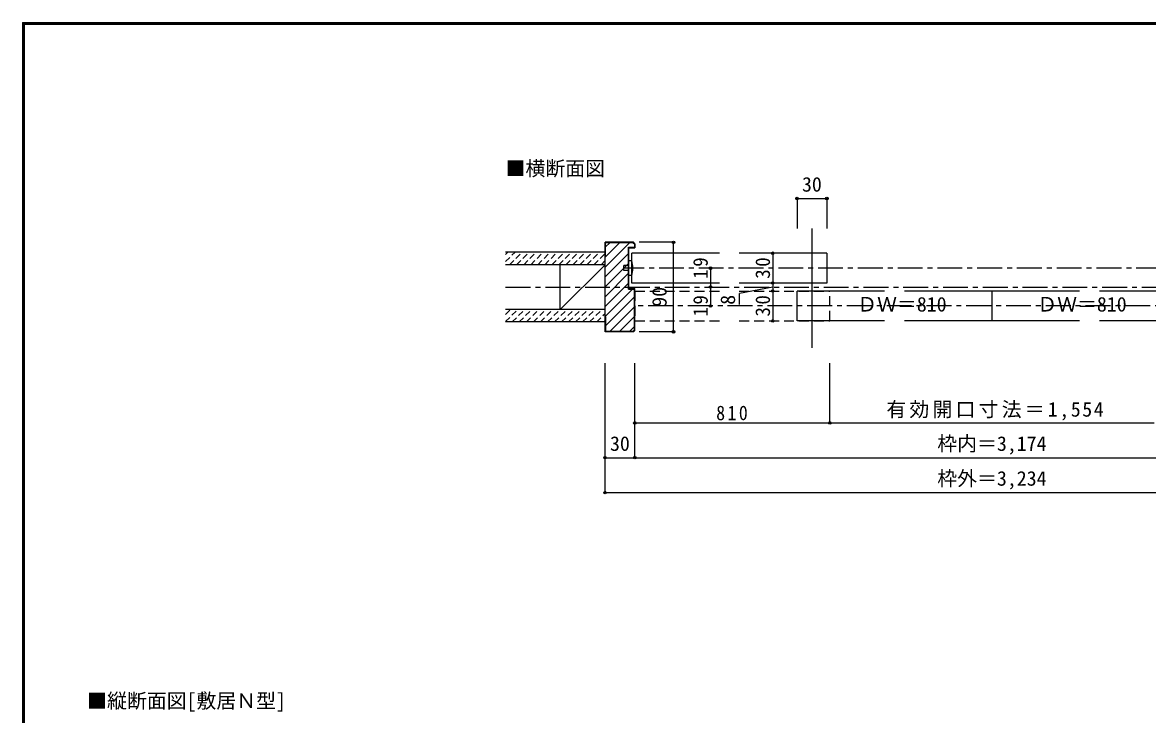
# Model space of a CAD drawing. Units: millimetres, scale not verified. Extents: x -973 to 977, y -718 to 696.
# Drawn here: x -973 to 158, y 0 to 696 of the extents above; entities that cross this region are included whole.
import ezdxf
from ezdxf.enums import TextEntityAlignment as Align

# ---------------------------------------------------------------- set-up
doc = ezdxf.new("R2010")
doc.units = ezdxf.units.MM
doc.header["$LTSCALE"] = 5
doc.header["$PDMODE"] = 32
doc.header["$PDSIZE"] = 2.5
for name, pattern in [('CHAIN1', [8, 5, -1, 1, -1]), ('DASHED1', [1.8, 1.2, -0.6]), ('DASHED2', [3, 2, -1])]:
    doc.linetypes.add(name, pattern=pattern)
for name, color, linetype in [('0-1_通り芯', 4, 'CHAIN1'), ('0-2_柱', 3, 'Continuous'), ('0-3_仕上げ', 7, 'Continuous'), ('0-4_枠', 3, 'Continuous'), ('0-6_扉', 6, 'Continuous'), ('0-7_金物', 7, 'Continuous'), ('0-A_文字', 7, 'Continuous'), ('0-B_寸法', 7, 'Continuous'), ('0-C_ハッチ', 4, 'Continuous'), ('F-1_枠', 6, 'Continuous')]:
    doc.layers.add(name, color=color, linetype=linetype)
doc.styles.add('ＭＳ ゴシック', font='')
doc.styles.get('ＭＳ ゴシック').set_extended_font_data('MS Gothic')

msp = doc.modelspace()

# ---------------------------------------------------------------- linework, layer by layer
at = {"layer": '0-1_通り芯'}
for p, q in [((371.812, 449), (-368.506, 449)), ((-487.506, 430), (490.812, 430)), ((360.812, 411), (-357.506, 411))]:
    msp.add_line(p, q, dxfattribs=at)
at = {"layer": '0-2_柱'}
for p, q in [((-432.506, 407.5), (-432.506, 452.5)), ((-387.506, 407.5), (-387.506, 452.5))]:
    msp.add_line(p, q, dxfattribs=at)
at = {"layer": '0-2_柱', "color": 7}
msp.add_line((-432.506, 407.5), (-387.506, 452.5), dxfattribs=at)
at = {"layer": '0-3_仕上げ', "color": 2}
for p, q in [((-387.506, 465), (-487.506, 465)), ((-387.506, 452.5), (-487.506, 452.5)), ((-387.506, 407.5), (-487.506, 407.5)), ((-387.506, 395), (-487.506, 395))]:
    msp.add_line(p, q, dxfattribs=at)
at = {"layer": '0-4_枠'}
for p, q in [((-358.92, 475), (-387.506, 475)), ((-387.506, 385), (-387.506, 475)), ((-359.127, 474.5), (-387.006, 474.5)), ((-387.006, 460), (-387.006, 474.5)), ((-364.006, 470), (-358.006, 470)), ((-364.006, 428), (-364.006, 470)), ((-363.506, 469.5), (-357.506, 469.5)), ((-363.506, 428.5), (-363.506, 469.5)), ((-359.127, 474.5), (-358.006, 473.379)), ((-357.506, 473.586), (-358.92, 475)), ((-358.006, 473.379), (-358.006, 470)), ((-357.506, 473.586), (-357.506, 469.5)), ((-387.006, 460), (-387.506, 460)), ((-364.006, 428), (-358.006, 428)), ((-363.506, 428.5), (-357.506, 428.5)), ((-358.006, 386.914), (-358.006, 428)), ((-357.506, 386.414), (-357.506, 428.5)), ((-387.006, 400), (-387.506, 400)), ((-387.006, 400), (-387.006, 385.5)), ((-358.92, 385), (-387.506, 385)), ((-359.42, 385.5), (-387.006, 385.5)), ((-358.006, 386.914), (-359.42, 385.5)), ((-358.92, 385), (-357.506, 386.414))]:
    msp.add_line(p, q, dxfattribs=at)
at = {"layer": '0-6_扉', "color": 3}
msp.add_line((-179.426, 489), (-179.426, 369), dxfattribs=at)
at = {"layer": '0-6_扉'}
for p, q in [((-360.506, 434), (-360.506, 464)), ((-272.466, 464), (-360.506, 464)), ((-164.426, 464), (-252.466, 464)), ((-272.466, 434), (-360.506, 434)), ((-194.426, 396), (-194.426, 426)), ((-106.387, 426), (-194.426, 426)), ((1.653, 426), (-86.387, 426)), ((1.653, 426), (1.653, 396)), ((89.693, 426), (1.653, 426)), ((197.732, 426), (109.693, 426)), ((-106.387, 396), (-194.426, 396)), ((1.653, 396), (-86.387, 396)), ((89.693, 396), (1.653, 396)), ((197.732, 396), (109.693, 396))]:
    msp.add_line(p, q, dxfattribs=at)
at = {"layer": '0-6_扉', "color": 2, "linetype": 'DASHED2'}
for p, q in [((-357.506, 426), (-357.506, 396)), ((-357.506, 426), (-272.466, 426)), ((-252.466, 426), (-161.426, 426)), ((-161.426, 396), (-161.426, 426)), ((-357.506, 396), (-272.466, 396)), ((-252.466, 396), (-161.426, 396))]:
    msp.add_line(p, q, dxfattribs=at)
at = {"layer": '0-6_扉'}
msp.add_lwpolyline([(-164.426, 464), (-164.426, 434), (-252.466, 434)], dxfattribs=at)
at = {"layer": '0-7_金物'}
for p, q in [((-360.506, 456.5), (-363.506, 456.5)), ((-363.506, 441.5), (-363.506, 456.5)), ((-363.506, 451.5), (-368.506, 451.5)), ((-368.506, 446.5), (-368.506, 451.5)), ((-363.506, 446.5), (-368.506, 446.5)), ((-360.506, 441.5), (-363.506, 441.5))]:
    msp.add_line(p, q, dxfattribs=at)
msp.add_arc((-390.957, 449), 31.361, 346.16371, 13.83632, dxfattribs=at)
at = {"layer": '0-B_寸法', "color": 4}
for p, q in [((-194.426, 519), (-194.426, 489)), ((-194.426, 519), (-164.426, 519)), ((-164.426, 519), (-164.426, 489)), ((-318.62, 475), (-353.142, 475)), ((-318.62, 385), (-318.62, 475)), ((-218.867, 464), (-218.867, 434)), ((-281.481, 449), (-281.481, 430)), ((-281.481, 430), (-281.481, 411)), ((-218.867, 430), (-252.323, 423.393)), ((-218.867, 434), (-218.867, 396)), ((-252.323, 412.35), (-252.323, 423.393)), ((-318.62, 385), (-353.142, 385)), ((-387.506, 223.5), (-387.506, 353.5)), ((-357.506, 258.5), (-357.506, 353.5)), ((-161.426, 293.5), (-161.426, 353.5)), ((-357.506, 293.5), (-161.426, 293.5)), ((-161.426, 293.5), (164.732, 293.5)), ((-387.506, 258.5), (390.812, 258.5)), ((-387.506, 223.5), (390.812, 223.5))]:
    msp.add_line(p, q, dxfattribs=at)
at = {"layer": '0-B_寸法'}
for p in [(-194.426, 519), (-164.426, 519), (-318.62, 475), (-218.867, 464), (-281.481, 449), (-281.481, 430), (-218.867, 434), (-218.867, 434), (-218.867, 426), (-281.481, 411), (-218.867, 396), (-318.62, 385), (-357.506, 293.5), (-161.426, 293.5), (-387.506, 258.5), (-357.506, 258.5), (-387.506, 223.5)]:
    msp.add_point(p, dxfattribs=at)
at = {"layer": '0-C_ハッチ', "linetype": 'DASHED1'}
for p, q in [((-487.506, 462.601), (-485.107, 465)), ((-487.506, 455.53), (-478.035, 465)), ((-483.464, 452.5), (-470.964, 465)), ((-476.393, 452.5), (-463.893, 465)), ((-469.322, 452.5), (-456.822, 465)), ((-462.251, 452.5), (-449.751, 465)), ((-455.18, 452.5), (-442.68, 465)), ((-448.109, 452.5), (-435.609, 465)), ((-441.038, 452.5), (-428.538, 465)), ((-433.967, 452.5), (-421.467, 465)), ((-426.896, 452.5), (-414.396, 465)), ((-419.825, 452.5), (-407.325, 465)), ((-412.754, 452.5), (-400.254, 465)), ((-405.683, 452.5), (-393.183, 465)), ((-398.612, 452.5), (-387.506, 463.606)), ((-391.541, 452.5), (-387.506, 456.535)), ((-487.506, 402.393), (-482.398, 407.5)), ((-487.506, 395.322), (-475.327, 407.5)), ((-480.756, 395), (-468.256, 407.5)), ((-473.685, 395), (-461.185, 407.5)), ((-466.614, 395), (-454.114, 407.5)), ((-459.543, 395), (-447.043, 407.5)), ((-452.472, 395), (-439.972, 407.5)), ((-445.401, 395), (-432.901, 407.5)), ((-438.33, 395), (-425.83, 407.5)), ((-431.259, 395), (-418.759, 407.5)), ((-424.188, 395), (-411.688, 407.5)), ((-417.117, 395), (-404.617, 407.5)), ((-410.046, 395), (-397.546, 407.5)), ((-402.975, 395), (-390.475, 407.5)), ((-395.903, 395), (-387.506, 403.398)), ((-388.832, 395), (-387.506, 396.327))]:
    msp.add_line(p, q, dxfattribs=at)
at = {"layer": '0-C_ハッチ'}
for p, q in [((-387.506, 450.018), (-363.024, 474.5)), ((-387.006, 460.418), (-372.923, 474.5)), ((-387.006, 470.317), (-382.823, 474.5)), ((-387.506, 440.119), (-364.006, 463.619)), ((-387.506, 430.219), (-364.006, 453.719)), ((-387.506, 420.32), (-364.006, 443.82)), ((-387.506, 410.42), (-364.006, 433.92)), ((-387.506, 400.521), (-360.026, 428)), ((-387.006, 391.121), (-358.006, 420.121)), ((-382.728, 385.5), (-358.006, 410.222)), ((-372.828, 385.5), (-358.006, 400.322)), ((-362.929, 385.5), (-358.006, 390.423))]:
    msp.add_line(p, q, dxfattribs=at)
at = {"layer": 'F-1_枠'}
for p, q in [((-973.347, 695.833), (-973.347, -700.833)), ((-973.347, 695.833), (976.653, 695.833)), ((-973.347, 695), (976.653, 695)), ((-973.347, 694.167), (976.653, 694.167)), ((-972.514, 695.833), (-972.514, -700.833)), ((-971.68, 695.833), (-971.68, -700.833))]:
    msp.add_line(p, q, dxfattribs=at)

# ---------------------------------------------------------------- texts
at = {"layer": '0-A_文字', "style": 'ＭＳ ゴシック'}
for s, p in [('■横断面図', (-487.506, 537.5)), ('■縦断面図[敷居Ｎ型]', (-908.333, 2.5))]:
    msp.add_text(s, height=14.66, dxfattribs=at).set_placement(p, align=Align.BOTTOM_LEFT)
at = {"layer": '0-B_寸法', "style": 'ＭＳ ゴシック'}
for s, p in [('30', (-189.426, 521.5)), ('ＤＷ＝810', (-133.887, 401)), ('ＤＷ＝810', (47.193, 401)), ('30', (-382.506, 261)), ('枠内＝3,174', (-53.347, 261)), ('枠外＝3,234', (-53.347, 226))]:
    msp.add_text(s, height=14.66, dxfattribs=at).set_placement(p, align=Align.BOTTOM_LEFT)
for s, p in [('90', (-321.12, 410.229)), ('8', (-252.323, 412.181))]:
    msp.add_text(s, height=14.66, rotation=90, dxfattribs=at).set_placement(p, align=Align.BOTTOM_LEFT)
at = {"layer": '0-B_寸法', "char_height": 14.66, "attachment_point": 7, "rotation": 90, "style": 'ＭＳ ゴシック'}
for s, insert in [('\\T1.27;\\W0.95;19', (-283.981, 438.375)), ('\\T1.27;\\W0.95;30', (-221.367, 438.375)), ('\\T1.27;\\W0.95;19', (-283.981, 400.375)), ('\\T1.27;\\W0.95;30', (-221.367, 400.375))]:
    msp.add_mtext(s, dxfattribs=dict(at, insert=insert))
at = {"layer": '0-B_寸法', "char_height": 14.66, "attachment_point": 7, "style": 'ＭＳ ゴシック'}
for s, insert in [('\\T1.27;\\W0.9;810', (-275.716, 296)), ('\\T1.16;有効開口寸法＝1,554', (-104.597, 296))]:
    msp.add_mtext(s, dxfattribs=dict(at, insert=insert))

doc.saveas('drawing.dxf')
